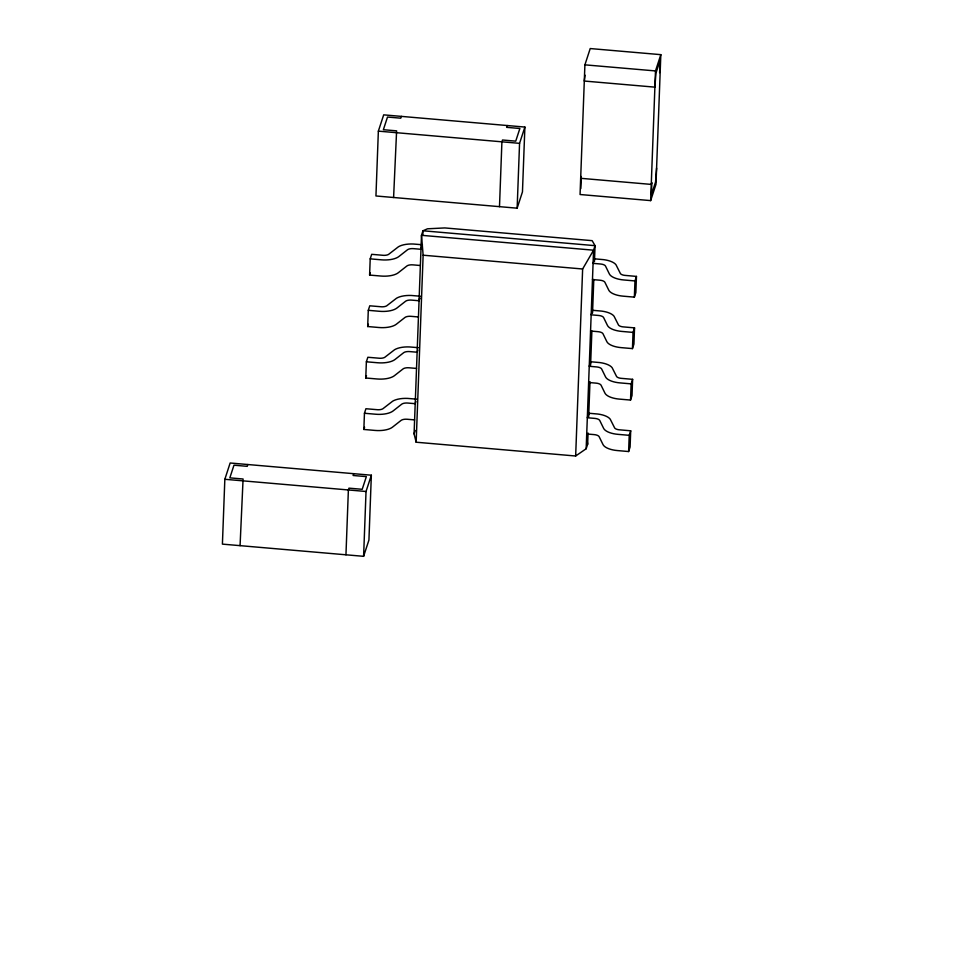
<?xml version="1.0" encoding="UTF-8"?>
<svg xmlns="http://www.w3.org/2000/svg" width="971" height="971" viewBox="0 0 971 971"><rect width="100%" height="100%" fill="white"/><g stroke="black" fill="none" stroke-linecap="round" stroke-linejoin="round"><path stroke-width="1.46" d="M224.835 479.286L222.408 544.124L363.603 556.322L368.931 540.046L371.347 475.207L230.151 462.997L224.835 479.286L366.031 491.484L371.347 475.207M240.068 545.653L243.078 479.006L229.836 477.853L233.975 465.194L247.217 466.335L247.799 464.526M345.955 554.805L348.383 489.967L348.965 488.158L362.207 489.299L366.346 476.627L353.104 475.487L353.699 473.678M414.605 419.897L407.189 419.254A5.911 2.452 2.1 0 0 401.12 420.382L392.43 427.204A17.017 7.04 2.1 0 1 375.049 430.432L363.846 429.461L364.453 413.258L365.921 408.73L377.731 409.738A5.862 2.428 2.1 0 0 382.829 408.791L392.672 401.181A17.065 7.064 2.1 0 1 407.517 398.401L416.693 399.166M416.523 368.434L409.107 367.791A5.911 2.452 2.1 0 0 403.05 368.919L394.347 375.741A17.017 7.04 2.1 0 1 376.966 378.969L365.764 377.998L366.37 361.795L367.851 357.267L379.649 358.263A5.862 2.428 2.1 0 0 384.747 357.328L394.59 349.718A17.065 7.064 2.1 0 1 409.446 346.938L418.61 347.703M418.452 316.971L411.024 316.328A5.911 2.452 2.1 0 0 404.968 317.456L396.277 324.278A17.017 7.04 2.1 0 1 378.884 327.506L367.681 326.535L368.288 310.319L369.769 305.804L381.579 306.8A5.862 2.428 2.1 0 0 386.664 305.853L396.508 298.243A17.065 7.064 2.1 0 1 411.364 295.475L420.528 296.24M420.37 265.508L412.942 264.865A5.911 2.452 2.1 0 0 406.885 265.993L398.195 272.815A17.017 7.04 2.1 0 1 380.814 276.031L369.599 275.072L370.206 258.856L371.687 254.329L383.496 255.337A5.862 2.428 2.1 0 0 388.582 254.39L398.426 246.78A17.065 7.064 2.1 0 1 413.282 244.012L422.446 244.765M378.362 131.134L375.947 195.972L517.142 208.182L522.459 191.894L524.886 127.055L383.691 114.857L378.362 131.134L519.558 143.344L524.886 127.055M363.603 556.322L366.031 491.484M393.595 197.501L396.605 130.854L383.363 129.713L387.502 117.042L400.744 118.183L401.339 116.374M588.062 433.042L587.649 444.233L586.168 448.748L575.657 456.006L416.158 442.218L414.083 433.879L421.499 235.31L422.968 230.782L427.471 228.804L444.815 227.93L592.152 240.662L595.053 245.663L594.458 261.539M422.81 235.176L422.968 230.782L595.053 245.663L593.572 250.19L582.636 268.991L575.657 456.006M416.158 442.218L423.138 255.203L421.499 235.31L593.572 250.19L586.168 448.748M499.495 206.653L501.91 141.815L502.505 140.006L515.735 141.147L519.873 128.488L506.644 127.347L507.226 125.526M517.142 208.182L519.558 143.344M584.906 64.839L580.063 194.516L650.655 200.609L655.983 184.332L660.826 54.655L590.222 48.55L584.906 64.839L655.498 70.932L660.826 54.655M580.804 188.653L581.156 179.198M585.04 75.18L584.299 81.042L654.891 87.147L655.935 73.177L660.074 60.518L659.625 72.667L660.219 70.859M588.669 416.741L589.98 381.724M590.586 365.278L591.873 331.014M592.541 313.002L593.791 279.454M586.715 433.964L594.143 434.607A5.911 2.452 2.1 0 1 599.143 436.695L603.027 444.597A17.017 7.04 2.1 0 0 617.41 450.568L628.613 451.539L629.22 435.324L630.701 430.808L618.903 429.765A5.862 2.428 2.1 0 1 614.692 428.017L610.225 419.169A17.065 7.064 2.1 0 0 597.954 414.047L588.802 413.233L587.321 417.748L594.75 418.392A5.911 2.452 2.1 0 1 599.75 420.479L603.634 428.393A17.017 7.04 2.1 0 0 618.005 434.353L629.22 435.324M588.632 382.501L596.06 383.132A5.911 2.452 2.1 0 1 601.073 385.22L604.945 393.134A17.017 7.04 2.1 0 0 619.328 399.105L630.531 400.064L631.138 383.861L632.619 379.333L620.821 378.302A5.862 2.428 2.1 0 1 616.609 376.554L612.143 367.706A17.065 7.064 2.1 0 0 599.872 362.584L590.72 361.758L589.239 366.285L596.667 366.929A5.911 2.452 2.1 0 1 601.668 369.016L605.552 376.918A17.017 7.04 2.1 0 0 619.935 382.89L631.138 383.861M590.562 331.026L597.978 331.669A5.911 2.452 2.1 0 1 602.991 333.757L606.863 341.671A17.017 7.04 2.1 0 0 621.246 347.642L632.449 348.601L633.056 332.398L634.536 327.87L622.739 326.839A5.862 2.428 2.1 0 1 618.527 325.091L614.06 316.243A17.065 7.064 2.1 0 0 601.789 311.121L592.638 310.295L591.157 314.822L598.585 315.466A5.911 2.452 2.1 0 1 603.598 317.553L607.47 325.455A17.017 7.04 2.1 0 0 621.853 331.427L633.056 332.398M592.48 279.563L599.908 280.206A5.911 2.452 2.1 0 1 604.909 282.294L608.793 290.208A17.017 7.04 2.1 0 0 623.164 296.167L634.366 297.138L634.973 280.935L636.454 276.407L624.656 275.363A5.862 2.428 2.1 0 1 620.445 273.616L615.99 264.767A17.065 7.064 2.1 0 0 603.707 259.658L594.555 258.832L593.087 263.359L600.503 264.003A5.911 2.452 2.1 0 1 605.516 266.09L609.387 273.992A17.017 7.04 2.1 0 0 623.77 279.964L634.973 280.935M630.701 430.808L630.094 447.012L628.613 451.539M632.619 379.333L632.012 395.549L630.531 400.064M634.536 327.87L633.929 344.086L632.449 348.601M636.454 276.407L635.847 292.611L634.366 297.138M650.655 200.609L655.498 70.932M369.599 275.072L370.339 272.802M367.681 326.535L368.422 324.265M365.764 377.998L366.504 375.741M421.001 248.479L421.742 246.221M422.082 245.894L420.977 249.292L413.549 248.649A5.911 2.452 2.1 0 0 407.492 249.778L398.802 256.599A17.017 7.04 2.1 0 1 381.409 259.827L370.206 258.856M363.846 429.461L364.586 427.204M419.084 299.942L419.824 297.684M419.788 298.498L419.047 300.755L411.631 300.112A5.911 2.452 2.1 0 0 405.575 301.253L396.872 308.074A17.017 7.04 2.1 0 1 379.491 311.29L368.288 310.319M417.87 349.961L417.129 352.218L409.713 351.587A5.911 2.452 2.1 0 0 403.645 352.716L394.954 359.537A17.017 7.04 2.1 0 1 377.573 362.753L366.37 361.795M415.952 401.424L415.212 403.693L407.784 403.05A5.911 2.452 2.1 0 0 401.727 404.179L393.037 411A17.017 7.04 2.1 0 1 375.656 414.229L364.453 413.258M414.083 433.879L415.2 430.481M581.265 176.491L580.67 178.3L651.262 184.405L651.857 182.597L651.407 194.746L655.546 182.087L656.59 168.117M589.955 364.829L590.696 362.571M588.038 416.304L588.766 414.034M423.138 255.203L582.636 268.991M586.97 439.887L587.649 444.233"/></g></svg>
